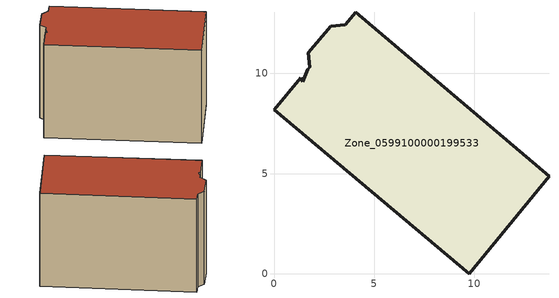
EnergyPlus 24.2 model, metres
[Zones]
Zone_0599100000199533
 floor ground (C_G): 1.33,9.78 1.45,9.6 1.68,10.2 1.78,10.32 1.7,11.03 2.84,12.36 3.55,12.43 4.09,13.06 13.73,4.88 9.75,0 0,8.2 z0
 wall outside (C_F): 3.55,12.43 2.84,12.36 1.7,11.03 1.78,10.32 1.68,10.2 1.45,9.6 1.33,9.78 0,8.2 9.75,0 13.73,4.88 4.09,13.06 3.55,12.43 z0:8.57
 roof outside (C_R): 1.45,9.6 1.33,9.78 0,8.2 9.75,0 13.73,4.88 4.09,13.06 3.55,12.43 2.84,12.36 1.7,11.03 1.78,10.32 1.68,10.2 z8.57
[BUILDING]
Pand.0599100000199533: North Axis=0; Terrain=City; Loads Convergence Tolerance Value=0.04; Temperature Convergence Tolerance Value=0.4; Solar Distribution=FullExterior; Maximum Number of Warmup Days=25; Minimum Number of Warmup Days=1
[Site:Location]
Rotterdam.The.Hague.AP_ZH_NLD Design_Conditions: Latitude=51.96; Longitude=4.45; Time Zone=1; Elevation=-4.5
[SITE:GROUNDTEMPERATURE:BUILDINGSURFACE]
18, 18, 18, 18, 18, 18, 18, 18, 18, 18, 18, 18
[MATERIAL] Thermal Absorptance=0.9; Solar Absorptance=0.7; Visible Absorptance=0.7
Name | Roughness | Thickness | Conductivity | Density | Specific Heat
G.TI.1946 | MediumSmooth | 0.15 | 1 | 540 | 1210
F.TI.1946 | Rough | 0.3 | 0.857143 | 1920 | 840
R.TI.1946 | MediumRough | 0.2 | 0.1 | 1500 | 1000
[CONSTRUCTION]
C_G: G.TI.1946
C_F: F.TI.1946
C_R: R.TI.1946
[ZONE]
Zone_0599100000199533: Type=1; Multiplier=1; Ceiling Height=Autocalculate; Volume=Autocalculate; Floor Area=autocalculate; Part of Total Floor Area=Yes
[ZONEINFILTRATION:DESIGNFLOWRATE]
Infil_Zone_0599100000199533: Zone or ZoneList or Space or SpaceList=Zone_0599100000199533; Schedule=AlwaysOn; Design Flow Rate Calculation Method=Flow/Area; Flow Rate per Floor Area=0.003; Constant Term Coefficient=1; Temperature Term Coefficient=0; Velocity Term Coefficient=0; Velocity Squared Term Coefficient=0
[HVACTEMPLATE:ZONE:IDEALLOADSAIRSYSTEM]
Zone_0599100000199533: Maximum Heating Supply Air Temperature=50; Minimum Cooling Supply Air Temperature=13; Maximum Heating Supply Air Humidity Ratio=0.0156; Minimum Cooling Supply Air Humidity Ratio=0.0077; Heating Limit=NoLimit; Cooling Limit=NoLimit; Dehumidification Control Type=ConstantSensibleHeatRatio; Cooling Sensible Heat Ratio=0.7; Dehumidification Setpoint=60; Humidification Control Type=None; Humidification Setpoint=30; Outdoor Air Method=None; Outdoor Air Flow Rate per Person=0.00944; Outdoor Air Flow Rate per Zone Floor Area=0; Outdoor Air Flow Rate per Zone=0; Demand Controlled Ventilation Type=None; Outdoor Air Economizer Type=NoEconomizer; Heat Recovery Type=None; Sensible Heat Recovery Effectiveness=0.7; Latent Heat Recovery Effectiveness=0.65
[ZONECONTROL:THERMOSTAT]
ThermostatControl_Zone_0599100000199533: Zone or ZoneList=Zone_0599100000199533; Control Type Schedule=DualSetpointControlType; Control 1=Thermostat_Zone_0599100000199533; Temperature Difference Between Cutout And Setpoint=0
[THERMOSTATSETPOINT:DUALSETPOINT]
Thermostat_Zone_0599100000199533: Heating Setpoint Temperature Schedule=HeatingSetpoint_Zone_0599100000199533; Cooling Setpoint Temperature Schedule=CoolingSetpoint_Zone_0599100000199533
[SCHEDULE:COMPACT]
HeatingSetpoint_Zone_0599100000199533: Through: 12/31, For: AllDays, Until: 24:00, 21
CoolingSetpoint_Zone_0599100000199533: Through: 12/31, For: AllDays, Until: 24:00, 24
DualSetpointControlType: Through: 12/31, For: AllDays, Until: 24:00, 4
AlwaysOn: Through: 12/31, For: AllDays, Until: 24:00, 1
